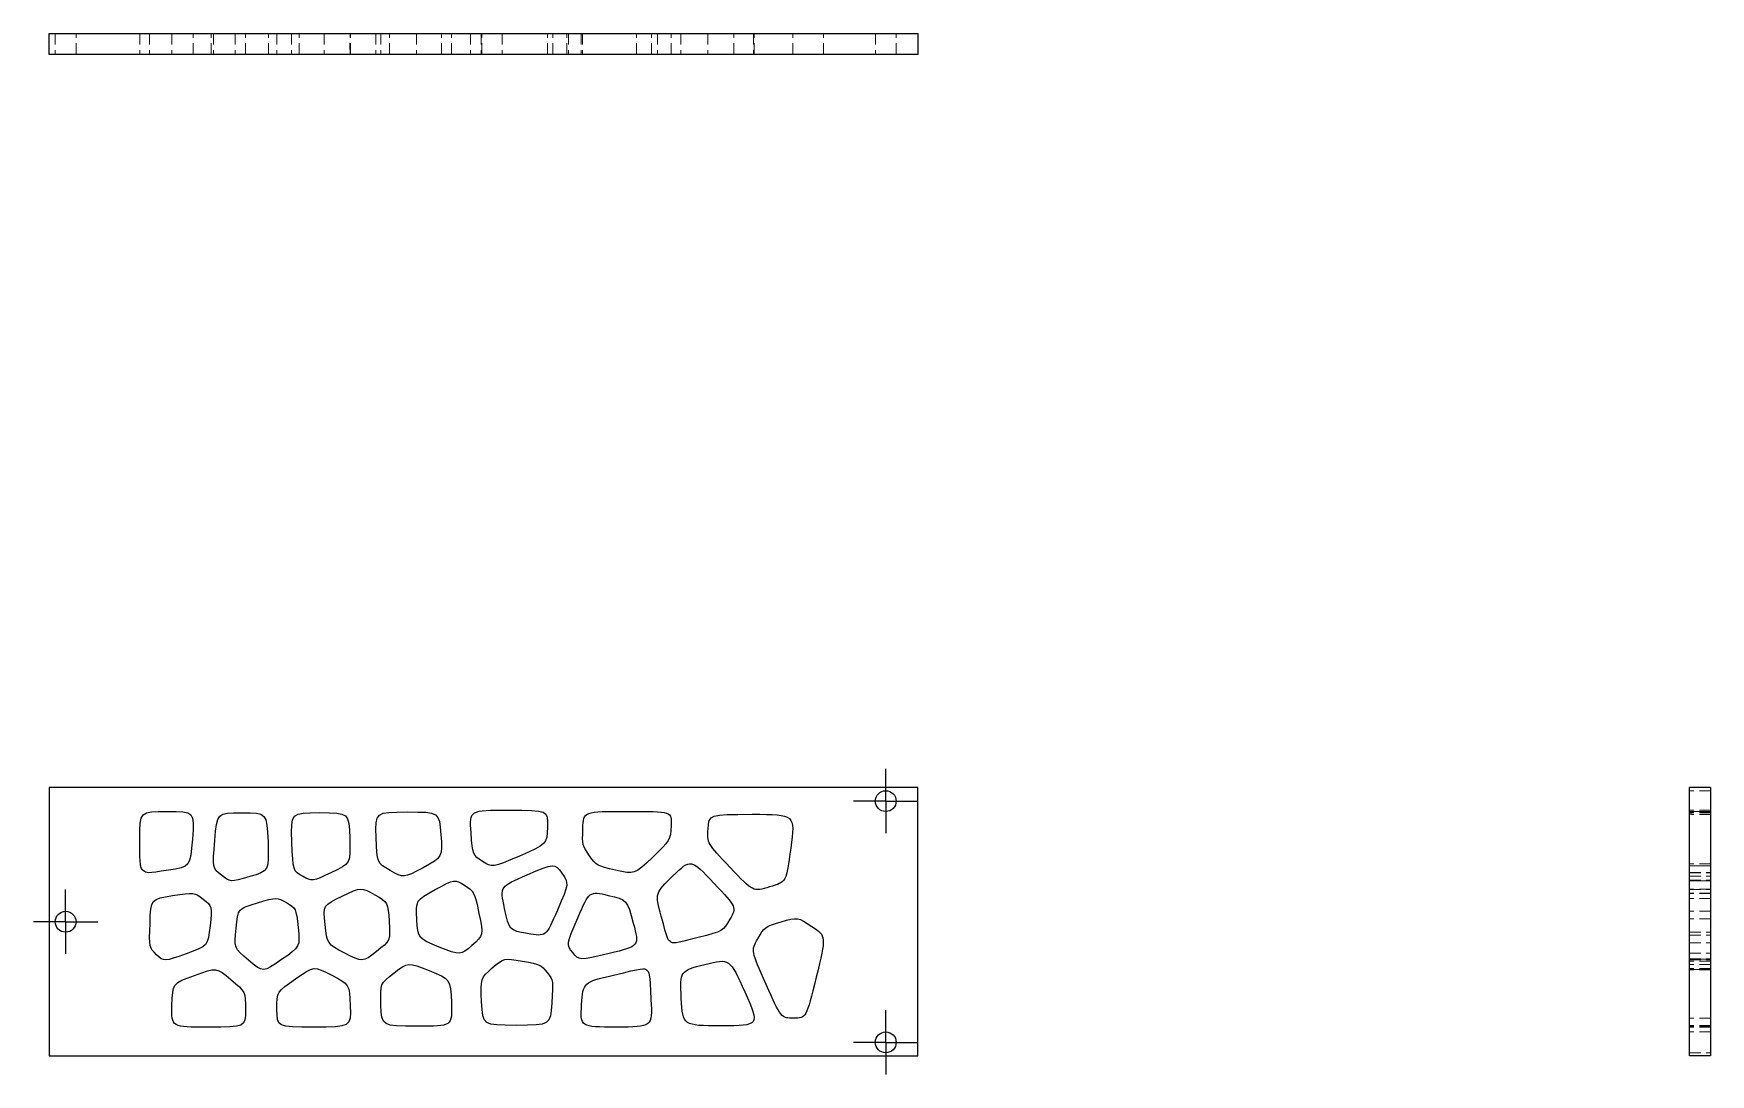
# Model space of a CAD drawing. Header units: millimetres. Extents: x 31 to 224, y 39 to 159.
import ezdxf

# ---------------------------------------------------------------- set-up
doc = ezdxf.new("R2010")
doc.units = ezdxf.units.MM
doc.linetypes.add('HIDDEN', pattern=[1.905, 1.27, -0.635])
doc.layers.add('10', color=7, linetype='Continuous')

# ---------------------------------------------------------------- blocks, each defined once
blk = doc.blocks.new('SW_CENTERMARKSYMBOL_0')
at = {"layer": '10', "color": 0}
for p, q in [((0, 2.5), (0, 3.7)), ((0, 0), (0, 2.5)), ((-2.5, 0), (-3.7, 0)), ((0, 0), (-2.5, 0)), ((0, 0), (0, -2.5)), ((0, 0), (2.5, 0)), ((2.5, 0), (3.7, 0)), ((0, -2.5), (0, -3.7))]:
    blk.add_line(p, q, dxfattribs=at)
blk = doc.blocks.new('SW_CENTERMARKSYMBOL_1')
at = {"layer": '10', "color": 0}
for p, q in [((0, 2.5), (0, 3.7)), ((0, 0), (0, 2.5)), ((-2.5, 0), (-3.7, 0)), ((0, 0), (-2.5, 0)), ((0, 0), (0, -2.5)), ((0, 0), (2.5, 0)), ((2.5, 0), (3.7, 0)), ((0, -2.5), (0, -3.7))]:
    blk.add_line(p, q, dxfattribs=at)
blk = doc.blocks.new('SW_CENTERMARKSYMBOL_2')
at = {"layer": '10', "color": 0}
for p, q in [((0, 2.5), (0, 3.7)), ((0, 0), (0, 2.5)), ((-2.5, 0), (-3.7, 0)), ((0, 0), (-2.5, 0)), ((0, 0), (0, -2.5)), ((0, 0), (2.5, 0)), ((2.5, 0), (3.7, 0)), ((0, -2.5), (0, -3.7))]:
    blk.add_line(p, q, dxfattribs=at)

msp = doc.modelspace()

# ---------------------------------------------------------------- linework, layer by layer
at = {"color": 7, "linetype": 'Continuous', "lineweight": 25}
for p, q in [((33, 156.8), (33, 159.2)), ((33, 159.2), (133, 159.2)), ((133, 159.2), (133, 156.8)), ((133, 156.8), (33, 156.8)), ((33, 72.43), (33, 41.57)), ((133, 72.43), (33, 72.43)), ((133, 41.57), (133, 72.43)), ((221.8, 41.57), (221.8, 72.43)), ((224.2, 72.43), (221.8, 72.43)), ((224.2, 72.43), (224.2, 41.57)), ((33, 41.57), (133, 41.57)), ((224.2, 41.57), (221.8, 41.57))]:
    msp.add_line(p, q, dxfattribs=at)
at = {"color": 7, "linetype": 'HIDDEN', "lineweight": 18}
for p, q in [((33.72, 159.2), (33.72, 156.8)), ((36.11, 156.8), (36.11, 159.2)), ((44.57, 159.2), (44.57, 156.8)), ((49.6, 156.8), (49.6, 159.2)), ((51.66, 156.8), (51.66, 159.2)), ((51.93, 159.2), (51.93, 156.8)), ((54.41, 159.2), (54.41, 156.8)), ((61.77, 156.8), (61.77, 159.2)), ((64.66, 159.2), (64.66, 156.8)), ((72.2, 156.8), (72.2, 159.2)), ((75.29, 159.2), (75.29, 156.8)), ((78.18, 156.8), (78.18, 159.2)), ((81.51, 159.2), (81.51, 156.8)), ((82.74, 159.2), (82.74, 156.8)), ((82.81, 156.8), (82.81, 159.2)), ((85.15, 159.2), (85.15, 156.8)), ((90.96, 156.8), (90.96, 159.2)), ((92.58, 156.8), (92.58, 159.2)), ((92.77, 159.2), (92.77, 156.8)), ((94.24, 159.2), (94.24, 156.8)), ((94.41, 159.2), (94.41, 156.8)), ((100.61, 156.8), (100.61, 159.2)), ((102.32, 156.8), (102.32, 159.2)), ((103.03, 159.2), (103.03, 156.8)), ((104.61, 156.8), (104.61, 159.2)), ((105.7, 159.2), (105.7, 156.8)), ((108.81, 159.2), (108.81, 156.8)), ((111.82, 156.8), (111.82, 159.2)), ((114.06, 159.2), (114.06, 156.8)), ((114.14, 156.8), (114.14, 159.2)), ((118.58, 156.8), (118.58, 159.2)), ((122.11, 156.8), (122.11, 159.2)), ((128.1, 159.2), (128.1, 156.8)), ((130.49, 156.8), (130.49, 159.2)), ((224.2, 72.07), (221.8, 72.07)), ((221.8, 69.68), (224.2, 69.68)), ((224.2, 63.67), (221.8, 63.67)), ((221.8, 63.45), (224.2, 63.45)), ((224.2, 63.44), (221.8, 63.44)), ((221.8, 62.65), (224.2, 62.65)), ((221.8, 62.64), (224.2, 62.64)), ((221.8, 62.26), (224.2, 62.26)), ((221.8, 61.8), (224.2, 61.8)), ((221.8, 61.72), (224.2, 61.72)), ((224.2, 61.69), (221.8, 61.69)), ((224.2, 60.76), (221.8, 60.76)), ((221.8, 60.7), (224.2, 60.7)), ((224.2, 60.28), (221.8, 60.28)), ((224.2, 60.26), (221.8, 60.26)), ((224.2, 59.67), (221.8, 59.67)), ((224.2, 58.2), (221.8, 58.2)), ((224.2, 57.35), (221.8, 57.35)), ((221.8, 55.8), (224.2, 55.8)), ((221.8, 55.47), (224.2, 55.47)), ((221.8, 54.56), (224.2, 54.56)), ((221.8, 53.37), (224.2, 53.37)), ((221.8, 52.74), (224.2, 52.74)), ((224.2, 52.69), (221.8, 52.69)), ((221.8, 52.61), (224.2, 52.61)), ((221.8, 52.6), (224.2, 52.6)), ((224.2, 52.46), (221.8, 52.46)), ((224.2, 52.09), (221.8, 52.09)), ((224.2, 51.61), (221.8, 51.61)), ((224.2, 51.59), (221.8, 51.59)), ((221.8, 51.52), (224.2, 51.52)), ((224.2, 51.46), (221.8, 51.46)), ((224.2, 45.9), (221.8, 45.9)), ((224.2, 45.08), (221.8, 45.08)), ((224.2, 45.03), (221.8, 45.03)), ((224.2, 44.97), (221.8, 44.97)), ((224.2, 44.88), (221.8, 44.88)), ((224.2, 44.88), (221.8, 44.88)), ((224.2, 44.86), (221.8, 44.86)), ((224.2, 44.32), (221.8, 44.32)), ((221.8, 41.93), (224.2, 41.93))]:
    msp.add_line(p, q, dxfattribs=at)
at = {"color": 7, "linetype": 'Continuous', "lineweight": 25}
for centre in [(129.29, 70.88), (34.91, 57), (129.29, 43.12)]:
    msp.add_circle(centre, 1.2, dxfattribs=at)
at = {"color": 7, "linetype": 'HIDDEN', "lineweight": 18}
for points, knots in [([(43.46, 159.2), (43.46, 159.03), (43.46, 158.78), (43.46, 158.39), (43.46, 157.97), (43.46, 157.42), (43.46, 157.02), (43.46, 156.8)], [0, 0, 0, 0, 0.2472246, 0.3601188, 0.4716727, 0.7177281, 1, 1, 1, 1]), ([(47.14, 159.2), (47.14, 159), (47.14, 158.62), (47.14, 158.02), (47.14, 157.41), (47.14, 157.01), (47.14, 156.8)], [0, 0, 0, 0, 0.245055, 0.489989, 0.741745, 1, 1, 1, 1]), ([(55.6, 156.8), (55.6, 156.99), (55.6, 157.36), (55.6, 157.96), (55.6, 158.58), (55.6, 158.99), (55.6, 159.2)], [0, 0, 0, 0, 0.239506, 0.479271, 0.733117, 1, 1, 1, 1]), ([(58.24, 156.8), (58.24, 157.07), (58.24, 157.59), (58.24, 158.4), (58.24, 158.93), (58.24, 159.2)], [0, 0, 0, 0, 0.331096, 0.663175, 1, 1, 1, 1]), ([(59.23, 159.2), (59.23, 159.01), (59.23, 158.65), (59.23, 158.04), (59.23, 157.42), (59.23, 157.01), (59.23, 156.8)], [0, 0, 0, 0, 0.239409, 0.478643, 0.732451, 1, 1, 1, 1]), ([(60.92, 159.2), (60.92, 158.94), (60.92, 158.41), (60.92, 157.6), (60.92, 157.07), (60.92, 156.8)], [0, 0, 0, 0, 0.3300655, 0.6611269, 1, 1, 1, 1]), ([(67.64, 156.8), (67.64, 157.07), (67.63, 157.59), (67.64, 158.4), (67.64, 158.93), (67.64, 159.2)], [0, 0, 0, 0, 0.330659, 0.662855, 1, 1, 1, 1]), ([(67.68, 156.8), (67.68, 157.06), (67.68, 157.59), (67.68, 158.39), (67.68, 158.93), (67.68, 159.2)], [0, 0, 0, 0, 0.328708, 0.660554, 1, 1, 1, 1]), ([(70.62, 159.2), (70.62, 159), (70.62, 158.62), (70.62, 158.02), (70.62, 157.41), (70.62, 157.01), (70.62, 156.8)], [0, 0, 0, 0, 0.246404, 0.492097, 0.743272, 1, 1, 1, 1]), ([(71.17, 159.2), (71.17, 158.8), (71.17, 158), (71.17, 157.2), (71.17, 156.8)], [0, 0, 0, 0, 0.498472, 1, 1, 1, 1]), ([(79.33, 156.8), (79.33, 157.06), (79.33, 157.59), (79.33, 158.39), (79.33, 158.93), (79.33, 159.2)], [0, 0, 0, 0, 0.329105, 0.660734, 1, 1, 1, 1]), ([(90.37, 156.8), (90.37, 157.2), (90.37, 158), (90.37, 158.79), (90.37, 159.2)], [0, 0, 0, 0, 0.496361, 1, 1, 1, 1]), ([(224.2, 69.84), (224.12, 69.84), (223.98, 69.84), (223.74, 69.84), (223.51, 69.83), (223.3, 69.83), (223.09, 69.83), (222.81, 69.84), (222.48, 69.84), (222.14, 69.84), (221.92, 69.84), (221.8, 69.84)], [0, 0, 0, 0, 0.150272, 0.278709, 0.382186, 0.42744, 0.472115, 0.571431, 0.69322, 0.837842, 1, 1, 1, 1]), ([(224.2, 69.7), (224.12, 69.7), (223.98, 69.7), (223.74, 69.7), (223.52, 69.69), (223.31, 69.69), (223.15, 69.69), (222.99, 69.69), (222.77, 69.69), (222.48, 69.7), (222.14, 69.7), (221.92, 69.7), (221.8, 69.7)], [0, 0, 0, 0, 0.156478, 0.288182, 0.390688, 0.433732, 0.475514, 0.520199, 0.570241, 0.689713, 0.834933, 1, 1, 1, 1]), ([(224.2, 69.7), (224.04, 69.7), (223.8, 69.7), (223.42, 69.69), (223.11, 69.69), (222.79, 69.69), (222.34, 69.7), (222.02, 69.7), (221.8, 69.7)], [0, 0, 0, 0, 0.2492179, 0.3590688, 0.466326, 0.5819988, 0.7103848, 1, 1, 1, 1]), ([(224.2, 69.63), (224.05, 69.63), (223.84, 69.63), (223.49, 69.62), (223.29, 69.62), (223.08, 69.62), (222.8, 69.62), (222.34, 69.63), (222.02, 69.63), (221.8, 69.63)], [0, 0, 0, 0, 0.261358, 0.367671, 0.417213, 0.467157, 0.575691, 0.701522, 1, 1, 1, 1]), ([(224.2, 69.55), (224.04, 69.55), (223.81, 69.55), (223.42, 69.54), (223.11, 69.54), (222.79, 69.55), (222.34, 69.55), (222.02, 69.55), (221.8, 69.55)], [0, 0, 0, 0, 0.252441, 0.362, 0.467813, 0.582074, 0.709741, 1, 1, 1, 1]), ([(224.2, 69.54), (224.03, 69.54), (223.79, 69.54), (223.41, 69.53), (222.99, 69.53), (222.43, 69.54), (222.02, 69.54), (221.8, 69.54)], [0, 0, 0, 0, 0.245035, 0.356448, 0.466907, 0.713602, 1, 1, 1, 1]), ([(224.2, 69.36), (224.05, 69.35), (223.84, 69.35), (223.48, 69.35), (223.27, 69.35), (223.06, 69.35), (222.78, 69.35), (222.32, 69.35), (222.02, 69.36), (221.8, 69.36)], [0, 0, 0, 0, 0.277574, 0.383804, 0.43076, 0.477174, 0.578959, 0.700999, 1, 1, 1, 1])]:
    msp.add_open_spline(points, degree=3, knots=knots, dxfattribs=at)
at = {"color": 7, "linetype": 'Continuous', "lineweight": 25}
for points in [[(43.46, 66.46), (43.45, 69.7), (43.45, 69.7), (46.6, 69.7)], [(46.6, 69.7), (49.75, 69.7), (49.75, 69.7), (49.5, 66.51)], [(52.07, 66.35), (52.32, 69.54), (52.32, 69.54), (55.19, 69.54)], [(55.19, 69.54), (58.07, 69.54), (58.07, 69.54), (58.2, 66.19)], [(60.95, 66.2), (60.83, 69.55), (60.83, 69.55), (64.17, 69.55)], [(64.17, 69.55), (67.51, 69.55), (67.51, 69.55), (67.6, 66.62)], [(70.64, 66.71), (70.54, 69.63), (70.54, 69.63), (74.23, 69.63)], [(74.23, 69.63), (77.91, 69.63), (77.91, 69.63), (78.1, 67.04)], [(81.57, 67.25), (81.38, 69.84), (81.38, 69.84), (85.9, 69.84)], [(85.9, 69.84), (90.42, 69.84), (90.42, 69.84), (90.36, 67.88)], [(94.43, 67.73), (94.49, 69.7), (94.49, 69.7), (99.59, 69.7)], [(99.59, 69.7), (104.69, 69.7), (104.69, 69.7), (104.59, 68.04)], [(90.36, 67.88), (90.3, 65.91), (90.3, 65.91), (87.15, 64.56)], [(95.2, 64.6), (94.37, 65.77), (94.37, 65.77), (94.43, 67.73)], [(104.59, 68.04), (104.49, 66.37), (104.49, 66.37), (102.43, 64.4)], [(111.38, 63.23), (108.74, 66.03), (108.74, 66.03), (108.85, 67.69)], [(108.85, 67.69), (108.95, 69.36), (108.95, 69.36), (113.91, 69.36)], [(113.91, 69.36), (118.88, 69.36), (118.88, 69.36), (118.36, 65.46)], [(43.85, 62.88), (43.46, 63.21), (43.46, 63.21), (43.46, 66.46)], [(49.5, 66.51), (49.25, 63.32), (49.25, 63.32), (46.74, 62.93)], [(52.84, 62.35), (51.81, 63.16), (51.81, 63.16), (52.07, 66.35)], [(58.2, 66.19), (58.32, 62.84), (58.32, 62.84), (56.09, 62.19)], [(62.18, 62.23), (61.08, 62.85), (61.08, 62.85), (60.95, 66.2)], [(67.6, 66.62), (67.7, 63.7), (67.7, 63.7), (65.49, 62.65)], [(72.27, 62.89), (70.74, 63.78), (70.74, 63.78), (70.64, 66.71)], [(78.1, 67.04), (78.29, 64.45), (78.29, 64.45), (76.05, 63.22)], [(82.88, 63.94), (81.76, 64.66), (81.76, 64.66), (81.57, 67.25)], [(87.15, 64.56), (84, 63.21), (84, 63.21), (82.88, 63.94)], [(88.03, 62.4), (91.18, 63.75), (91.18, 63.75), (92.01, 62.59)], [(98.2, 62.93), (96.03, 63.44), (96.03, 63.44), (95.2, 64.6)], [(102.43, 64.4), (100.37, 62.42), (100.37, 62.42), (98.2, 62.93)], [(104.8, 62.28), (106.86, 64.26), (106.86, 64.26), (109.5, 61.45)], [(118.36, 65.46), (117.84, 61.57), (117.84, 61.57), (115.93, 61)], [(46.74, 62.93), (44.24, 62.55), (44.24, 62.55), (43.85, 62.88)], [(56.09, 62.19), (53.86, 61.54), (53.86, 61.54), (52.84, 62.35)], [(65.49, 62.65), (63.28, 61.6), (63.28, 61.6), (62.18, 62.23)], [(76.05, 63.22), (73.8, 62), (73.8, 62), (72.27, 62.89)], [(77.44, 60.7), (79.69, 61.93), (79.69, 61.93), (80.81, 61.2)], [(85.42, 58.53), (84.88, 61.05), (84.88, 61.05), (88.03, 62.4)], [(92.01, 62.59), (92.84, 61.42), (92.84, 61.42), (91.51, 58.34)], [(103.46, 57.63), (102.74, 60.31), (102.74, 60.31), (104.8, 62.28)], [(115.93, 61), (114.03, 60.43), (114.03, 60.43), (111.38, 63.23)], [(44.62, 56.83), (44.72, 59.63), (44.72, 59.63), (47.22, 60.01)], [(47.22, 60.01), (49.72, 60.4), (49.72, 60.4), (50.75, 59.59)], [(56.99, 59.18), (59.23, 59.83), (59.23, 59.83), (60.32, 59.2)], [(64.76, 56.68), (64.52, 58.9), (64.52, 58.9), (66.74, 59.95)], [(66.74, 59.95), (68.95, 61), (68.95, 61), (70.48, 60.11)], [(70.48, 60.11), (72.01, 59.22), (72.01, 59.22), (72.15, 57.02)], [(75.33, 57.27), (75.2, 59.47), (75.2, 59.47), (77.44, 60.7)], [(80.81, 61.2), (81.94, 60.48), (81.94, 60.48), (82.48, 57.96)], [(93.86, 57.46), (95.18, 60.54), (95.18, 60.54), (97.36, 60.03)], [(97.36, 60.03), (99.53, 59.53), (99.53, 59.53), (100.24, 56.85)], [(109.5, 61.45), (112.14, 58.65), (112.14, 58.65), (111.36, 57.29)], [(50.75, 59.59), (51.77, 58.78), (51.77, 58.78), (51.53, 56.51)], [(54.52, 56.25), (54.76, 58.53), (54.76, 58.53), (56.99, 59.18)], [(60.32, 59.2), (61.42, 58.57), (61.42, 58.57), (61.66, 56.35)], [(82.48, 57.96), (83.02, 55.44), (83.02, 55.44), (81.67, 54.27)], [(88.07, 55.64), (85.96, 56.01), (85.96, 56.01), (85.42, 58.53)], [(91.51, 58.34), (90.18, 55.26), (90.18, 55.26), (88.07, 55.64)], [(45.38, 53.21), (44.52, 54.02), (44.52, 54.02), (44.62, 56.83)], [(51.53, 56.51), (51.29, 54.23), (51.29, 54.23), (48.77, 53.31)], [(55.95, 52.57), (54.29, 53.98), (54.29, 53.98), (54.52, 56.25)], [(61.66, 56.35), (61.9, 54.12), (61.9, 54.12), (59.76, 52.64)], [(67.03, 53.39), (65, 54.45), (65, 54.45), (64.76, 56.68)], [(72.15, 57.02), (72.28, 54.81), (72.28, 54.81), (70.67, 53.57)], [(77.9, 54.09), (75.47, 55.07), (75.47, 55.07), (75.33, 57.27)], [(93.26, 53.45), (92.53, 54.38), (92.53, 54.38), (93.86, 57.46)], [(100.24, 56.85), (100.95, 54.18), (100.95, 54.18), (97.47, 53.35)], [(104.51, 54.71), (104.17, 54.96), (104.17, 54.96), (103.46, 57.63)], [(111.36, 57.29), (110.58, 55.92), (110.58, 55.92), (107.71, 55.19)], [(114.56, 55.04), (115.34, 56.41), (115.34, 56.41), (117.25, 56.98)], [(117.25, 56.98), (119.16, 57.55), (119.16, 57.55), (120.8, 56.44)], [(120.8, 56.44), (122.45, 55.34), (122.45, 55.34), (121.29, 50.62)], [(81.67, 54.27), (80.33, 53.11), (80.33, 53.11), (77.9, 54.09)], [(107.71, 55.19), (104.85, 54.46), (104.85, 54.46), (104.51, 54.71)], [(115.51, 49.79), (113.78, 53.68), (113.78, 53.68), (114.56, 55.04)], [(48.77, 53.31), (46.24, 52.39), (46.24, 52.39), (45.38, 53.21)], [(59.76, 52.64), (57.62, 51.16), (57.62, 51.16), (55.95, 52.57)], [(70.67, 53.57), (69.06, 52.32), (69.06, 52.32), (67.03, 53.39)], [(72.71, 51.12), (74.32, 52.36), (74.32, 52.36), (76.76, 51.39)], [(84.01, 51.68), (85.36, 52.84), (85.36, 52.84), (87.47, 52.47)], [(87.47, 52.47), (89.58, 52.09), (89.58, 52.09), (90.31, 51.16)], [(97.47, 53.35), (93.99, 52.52), (93.99, 52.52), (93.26, 53.45)], [(108.46, 52.08), (111.33, 52.81), (111.33, 52.81), (113.07, 48.92)], [(47.15, 47.38), (47.22, 49.91), (47.22, 49.91), (49.74, 50.83)], [(49.74, 50.83), (52.27, 51.75), (52.27, 51.75), (53.94, 50.34)], [(53.94, 50.34), (55.61, 48.93), (55.61, 48.93), (55.6, 46.89)], [(59.23, 46.92), (59.23, 48.95), (59.23, 48.95), (61.37, 50.44)], [(61.37, 50.44), (63.51, 51.92), (63.51, 51.92), (65.54, 50.85)], [(65.54, 50.85), (67.57, 49.79), (67.57, 49.79), (67.66, 47.34)], [(71.2, 47.42), (71.1, 49.88), (71.1, 49.88), (72.71, 51.12)], [(76.76, 51.39), (79.19, 50.41), (79.19, 50.41), (79.3, 47.69)], [(82.78, 47.79), (82.67, 50.51), (82.67, 50.51), (84.01, 51.68)], [(90.31, 51.16), (91.04, 50.23), (91.04, 50.23), (90.86, 47.65)], [(94.29, 47.46), (94.47, 50.03), (94.47, 50.03), (97.95, 50.86)], [(97.95, 50.86), (101.43, 51.69), (101.43, 51.69), (101.77, 51.45)], [(101.77, 51.45), (102.1, 51.2), (102.1, 51.2), (102.27, 48.04)], [(105.76, 48.19), (105.6, 51.35), (105.6, 51.35), (108.46, 52.08)], [(121.29, 50.62), (120.13, 45.9), (120.13, 45.9), (118.69, 45.9)], [(113.07, 48.92), (114.8, 45.03), (114.8, 45.03), (110.36, 45.03)], [(118.69, 45.9), (117.25, 45.9), (117.25, 45.9), (115.51, 49.79)], [(51.35, 44.86), (47.09, 44.86), (47.09, 44.86), (47.15, 47.38)], [(55.6, 46.89), (55.6, 44.86), (55.6, 44.86), (51.35, 44.86)], [(63.49, 44.88), (59.22, 44.88), (59.22, 44.88), (59.23, 46.92)], [(67.66, 47.34), (67.75, 44.88), (67.75, 44.88), (63.49, 44.88)], [(75.35, 44.97), (71.29, 44.97), (71.29, 44.97), (71.2, 47.42)], [(79.3, 47.69), (79.42, 44.97), (79.42, 44.97), (75.35, 44.97)], [(86.79, 45.08), (82.9, 45.08), (82.9, 45.08), (82.78, 47.79)], [(90.86, 47.65), (90.69, 45.08), (90.69, 45.08), (86.79, 45.08)], [(98.28, 44.88), (94.12, 44.88), (94.12, 44.88), (94.29, 47.46)], [(102.27, 48.04), (102.43, 44.88), (102.43, 44.88), (98.28, 44.88)], [(110.36, 45.03), (105.93, 45.03), (105.93, 45.03), (105.76, 48.19)]]:
    msp.add_open_spline(points, degree=3, dxfattribs=at)

# ---------------------------------------------------------------- block references
at = {"layer": '10'}
for name, p in [('SW_CENTERMARKSYMBOL_0', (129.29, 70.88)), ('SW_CENTERMARKSYMBOL_2', (34.91, 57)), ('SW_CENTERMARKSYMBOL_1', (129.29, 43.12))]:
    msp.add_blockref(name, p, dxfattribs=at)

doc.saveas('drawing.dxf')
